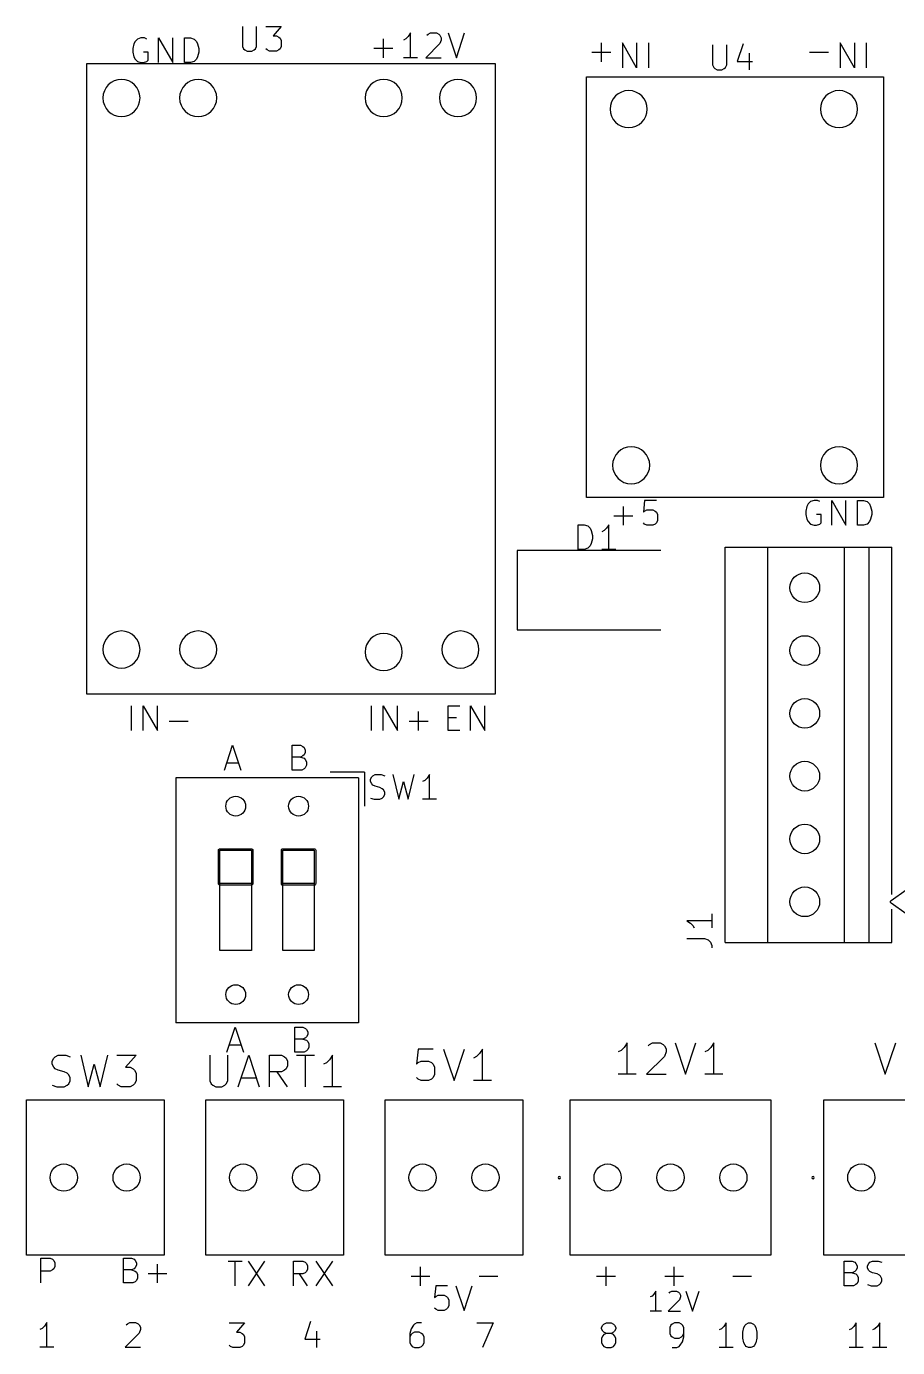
# Model space of a CAD drawing. Extents: x 112 to 236, y -130 to -74.
# Drawn here: x 112.3 to 147.5, y -130.1 to -76.7 of the extents above; entities that cross this region are included whole.
import ezdxf

# ---------------------------------------------------------------- set-up
doc = ezdxf.new("R2010")
doc.units = 0
doc.layers.add('LYELLOW', color=51, linetype='CONTINUOUS')

msp = doc.modelspace()

# ---------------------------------------------------------------- linework, layer by layer
at = {"layer": 'LYELLOW', "linetype": 'CONTINUOUS'}
for p, q in [((120.988095, -76.707419), (120.988095, -77.516942)), ((121.559523, -77.516942), (121.559523, -76.707419)), ((121.940476, -76.707419), (122.559523, -76.707419)), ((122.559523, -76.707419), (122.22619, -77.088371)), ((116.603884, -77.410514), (116.556265, -77.60099)), ((116.651503, -77.315276), (116.603884, -77.410514)), ((116.746741, -77.220038), (116.651503, -77.315276)), ((116.889598, -77.172419), (116.746741, -77.220038)), ((117.032455, -77.172419), (116.889598, -77.172419)), ((117.127693, -77.220038), (117.032455, -77.172419)), ((117.603884, -78.172419), (117.603884, -77.172419)), ((117.603884, -77.172419), (118.175312, -78.172419)), ((118.175312, -78.172419), (118.175312, -77.172419)), ((118.651503, -78.172419), (118.651503, -77.172419)), ((118.651503, -77.172419), (118.889598, -77.172419)), ((118.889598, -77.172419), (119.032455, -77.220038)), ((119.032455, -77.220038), (119.127693, -77.315276)), ((119.127693, -77.315276), (119.175312, -77.410514)), ((119.175312, -77.410514), (119.222931, -77.60099)), ((122.22619, -77.088371), (122.369047, -77.088371)), ((122.369047, -77.088371), (122.464285, -77.13599)), ((122.464285, -77.13599), (122.511904, -77.183609)), ((122.511904, -77.183609), (122.559523, -77.278847)), ((122.559523, -77.278847), (122.559523, -77.516942)), ((126.684836, -77.972419), (126.684836, -77.210514)), ((127.589598, -77.210514), (127.49436, -77.258133)), ((127.684836, -77.115276), (127.589598, -77.210514)), ((127.780074, -76.972419), (127.684836, -77.115276)), ((127.780074, -77.972419), (127.780074, -76.972419)), ((128.97055, -77.40099), (128.399122, -77.972419)), ((128.446741, -77.067657), (128.49436, -77.020038)), ((128.49436, -77.020038), (128.589598, -76.972419)), ((128.589598, -76.972419), (128.827693, -76.972419)), ((128.827693, -76.972419), (128.922931, -77.020038)), ((128.922931, -77.020038), (128.97055, -77.067657)), ((128.97055, -77.067657), (129.018169, -77.162895)), ((129.018169, -77.258133), (128.97055, -77.40099)), ((129.018169, -77.162895), (129.018169, -77.258133)), ((129.303884, -76.972419), (129.637217, -77.972419)), ((129.637217, -77.972419), (129.97055, -76.972419)), ((135.491353, -77.377579), (135.491353, -78.139484)), ((136.919924, -78.377579), (136.348496, -77.377579)), ((136.348496, -77.377579), (136.348496, -78.377579)), ((136.919924, -77.377579), (136.919924, -78.377579)), ((137.396114, -77.377579), (137.396114, -78.377579)), ((141.22619, -77.4098), (140.988095, -78.124085)), ((145.719925, -78.37758), (145.148497, -77.37758)), ((145.148497, -77.37758), (145.148497, -78.37758)), ((145.719925, -77.37758), (145.719925, -78.37758)), ((146.196115, -77.37758), (146.196115, -78.37758)), ((116.556265, -77.60099), (116.556265, -77.743847)), ((116.556265, -77.743847), (116.603884, -77.934323)), ((116.603884, -77.934323), (116.651503, -78.029561)), ((117.175312, -77.743847), (116.984836, -77.743847)), ((117.175312, -78.07718), (117.175312, -77.743847)), ((119.175312, -77.934323), (119.127693, -78.029561)), ((119.222931, -77.743847), (119.175312, -77.934323)), ((119.222931, -77.60099), (119.222931, -77.743847)), ((120.988095, -77.516942), (121.035714, -77.61218)), ((121.035714, -77.61218), (121.083333, -77.6598)), ((121.083333, -77.6598), (121.178571, -77.707419)), ((121.178571, -77.707419), (121.369047, -77.707419)), ((121.369047, -77.707419), (121.464285, -77.6598)), ((121.464285, -77.6598), (121.511904, -77.61218)), ((121.511904, -77.61218), (121.559523, -77.516942)), ((121.988095, -77.6598), (121.940476, -77.61218)), ((122.083333, -77.707419), (121.988095, -77.6598)), ((122.369047, -77.707419), (122.083333, -77.707419)), ((122.464285, -77.6598), (122.369047, -77.707419)), ((122.511904, -77.61218), (122.464285, -77.6598)), ((122.559523, -77.516942), (122.511904, -77.61218)), ((126.303884, -77.591466), (127.065789, -77.591466)), ((128.065788, -77.972419), (127.49436, -77.972419)), ((128.399122, -77.972419), (129.018169, -77.972419)), ((135.872305, -77.758532), (135.110401, -77.758532)), ((139.988095, -77.457419), (139.988095, -78.266942)), ((140.559523, -78.266942), (140.559523, -77.457419)), ((141.464285, -77.790752), (141.464285, -78.457419)), ((144.672306, -77.758533), (143.910402, -77.758533)), ((114.7, -78.2), (131.2, -78.2)), ((114.7, -103.7), (114.7, -78.2)), ((114.7, -78.2), (131.2, -78.2)), ((114.7, -103.7), (114.7, -78.2)), ((116.651503, -78.029561), (116.746741, -78.1248)), ((116.746741, -78.1248), (116.889598, -78.172419)), ((116.889598, -78.172419), (116.984836, -78.172419)), ((116.984836, -78.172419), (117.127693, -78.1248)), ((117.127693, -78.1248), (117.175312, -78.07718)), ((118.889598, -78.172419), (118.651503, -78.172419)), ((119.032455, -78.1248), (118.889598, -78.172419)), ((119.127693, -78.029561), (119.032455, -78.1248)), ((131.2, -78.2), (131.2, -103.7)), ((131.2, -78.2), (131.2, -103.7)), ((139.988095, -78.266942), (140.035714, -78.36218)), ((140.035714, -78.36218), (140.083333, -78.4098)), ((140.083333, -78.4098), (140.178571, -78.457419)), ((140.178571, -78.457419), (140.369047, -78.457419)), ((140.369047, -78.457419), (140.464285, -78.4098)), ((140.464285, -78.4098), (140.511904, -78.36218)), ((140.511904, -78.36218), (140.559523, -78.266942)), ((140.988095, -78.124085), (141.607142, -78.124085)), ((134.899998, -95.749999), (134.900002, -78.750002)), ((134.900002, -78.750002), (146.9, -78.75)), ((146.9, -78.75), (146.9, -95.75)), ((146.9, -95.75), (134.899998, -95.749999)), ((136.384836, -96.872419), (136.384836, -96.110514)), ((137.241979, -95.872419), (137.19436, -96.348609)), ((137.718169, -95.872419), (137.241979, -95.872419)), ((143.803884, -96.110514), (143.756265, -96.30099)), ((143.851503, -96.015276), (143.803884, -96.110514)), ((143.946741, -95.920038), (143.851503, -96.015276)), ((144.089598, -95.872419), (143.946741, -95.920038)), ((144.232455, -95.872419), (144.089598, -95.872419)), ((144.327693, -95.920038), (144.232455, -95.872419)), ((144.803884, -96.872419), (144.803884, -95.872419)), ((144.803884, -95.872419), (145.375312, -96.872419)), ((145.375312, -96.872419), (145.375312, -95.872419)), ((145.851503, -96.872419), (145.851503, -95.872419)), ((145.851503, -95.872419), (146.089598, -95.872419)), ((146.089598, -95.872419), (146.232455, -95.920038)), ((146.232455, -95.920038), (146.327693, -96.015276)), ((146.327693, -96.015276), (146.375312, -96.110514)), ((146.375312, -96.110514), (146.422931, -96.30099)), ((136.003884, -96.491466), (136.765789, -96.491466)), ((137.19436, -96.348609), (137.241979, -96.30099)), ((137.241979, -96.30099), (137.337217, -96.253371)), ((137.337217, -96.253371), (137.575312, -96.253371)), ((137.575312, -96.253371), (137.67055, -96.30099)), ((137.67055, -96.30099), (137.718169, -96.348609)), ((137.718169, -96.348609), (137.765788, -96.443847)), ((137.765788, -96.443847), (137.765788, -96.681942)), ((143.756265, -96.30099), (143.756265, -96.443847)), ((143.756265, -96.443847), (143.803884, -96.634323)), ((143.803884, -96.634323), (143.851503, -96.729561)), ((144.375312, -96.443847), (144.184836, -96.443847)), ((144.375312, -96.77718), (144.375312, -96.443847)), ((146.375312, -96.634323), (146.327693, -96.729561)), ((146.422931, -96.443847), (146.375312, -96.634323)), ((146.422931, -96.30099), (146.422931, -96.443847)), ((134.561905, -97.854819), (134.561905, -96.854819)), ((134.561905, -96.854819), (134.8, -96.854819)), ((134.8, -96.854819), (134.942857, -96.902438)), ((134.942857, -96.902438), (135.038095, -96.997676)), ((135.038095, -96.997676), (135.085714, -97.092914)), ((135.085714, -97.092914), (135.133333, -97.28339)), ((135.609524, -97.092914), (135.514286, -97.140533)), ((135.704762, -96.997676), (135.609524, -97.092914)), ((135.8, -96.854819), (135.704762, -96.997676)), ((135.8, -97.854819), (135.8, -96.854819)), ((137.241979, -96.8248), (137.19436, -96.77718)), ((137.337217, -96.872419), (137.241979, -96.8248)), ((137.575312, -96.872419), (137.337217, -96.872419)), ((137.67055, -96.8248), (137.575312, -96.872419)), ((137.718169, -96.77718), (137.67055, -96.8248)), ((137.765788, -96.681942), (137.718169, -96.77718)), ((143.851503, -96.729561), (143.946741, -96.8248)), ((143.946741, -96.8248), (144.089598, -96.872419)), ((144.089598, -96.872419), (144.184836, -96.872419)), ((144.184836, -96.872419), (144.327693, -96.8248)), ((144.327693, -96.8248), (144.375312, -96.77718)), ((146.089598, -96.872419), (145.851503, -96.872419)), ((146.232455, -96.8248), (146.089598, -96.872419)), ((146.327693, -96.729561), (146.232455, -96.8248)), ((135.038095, -97.711961), (134.942857, -97.8072)), ((135.085714, -97.616723), (135.038095, -97.711961)), ((135.133333, -97.426247), (135.085714, -97.616723)), ((135.133333, -97.28339), (135.133333, -97.426247)), ((132.09, -97.89), (132.09, -101.11)), ((137.9, -97.89), (132.09, -97.89)), ((134.8, -97.854819), (134.561905, -97.854819)), ((134.942857, -97.8072), (134.8, -97.854819)), ((136.085714, -97.854819), (135.514286, -97.854819)), ((140.497496, -113.739997), (140.497498, -97.759998)), ((140.497498, -97.759998), (147.237496, -97.760001)), ((142.217494, -113.740002), (142.217497, -97.759999)), ((145.317499, -113.739997), (145.317496, -97.759997)), ((146.317498, -113.739996), (146.317499, -97.759998)), ((147.237498, -111.799999), (147.237496, -97.760001)), ((132.09, -101.11), (137.9, -101.11)), ((131.2, -103.7), (114.7, -103.7)), ((131.2, -103.7), (114.7, -103.7)), ((116.503884, -105.172419), (116.503884, -104.172419)), ((116.980074, -105.172419), (116.980074, -104.172419)), ((116.980074, -104.172419), (117.551502, -105.172419)), ((117.551502, -105.172419), (117.551502, -104.172419)), ((126.203884, -105.172419), (126.203884, -104.172419)), ((126.680074, -105.172419), (126.680074, -104.172419)), ((126.680074, -104.172419), (127.251502, -105.172419)), ((127.251502, -105.172419), (127.251502, -104.172419)), ((128.108645, -105.172419), (128.108645, -104.410514)), ((129.303884, -105.172419), (129.303884, -104.172419)), ((129.303884, -104.172419), (129.780074, -104.172419)), ((129.303884, -104.648609), (129.637217, -104.648609)), ((130.208646, -105.172419), (130.208646, -104.172419)), ((130.208646, -104.172419), (130.780074, -105.172419)), ((130.780074, -105.172419), (130.780074, -104.172419)), ((118.027693, -104.791466), (118.789598, -104.791466)), ((127.727693, -104.791466), (128.489598, -104.791466)), ((129.780074, -105.172419), (129.303884, -105.172419)), ((120.261027, -106.772419), (120.59436, -105.772419)), ((120.59436, -105.772419), (120.927693, -106.772419)), ((123.003884, -106.772419), (123.003884, -105.772419)), ((123.003884, -105.772419), (123.337217, -105.772419)), ((123.337217, -106.248609), (123.003884, -106.248609)), ((123.337217, -105.772419), (123.432455, -105.820038)), ((123.432455, -106.20099), (123.337217, -106.248609)), ((123.337217, -106.248609), (123.480074, -106.296228)), ((123.432455, -105.820038), (123.480074, -105.867657)), ((123.480074, -106.153371), (123.432455, -106.20099)), ((123.480074, -105.867657), (123.527693, -105.962895)), ((123.527693, -106.058133), (123.480074, -106.153371)), ((123.527693, -105.962895), (123.527693, -106.058133)), ((120.356265, -106.486704), (120.832455, -106.486704)), ((123.384836, -106.772419), (123.003884, -106.772419)), ((123.480074, -106.7248), (123.384836, -106.772419)), ((123.480074, -106.296228), (123.527693, -106.343847)), ((123.527693, -106.67718), (123.480074, -106.7248)), ((123.527693, -106.343847), (123.575312, -106.439085)), ((123.575312, -106.581942), (123.527693, -106.67718)), ((123.575312, -106.439085), (123.575312, -106.581942)), ((125.677502, -107.092497), (118.2975, -107.0925)), ((118.2975, -107.0925), (118.2975, -116.9925)), ((125.9175, -106.8525), (124.534502, -106.852501)), ((125.677502, -107.092497), (125.677497, -116.992502)), ((125.9175, -106.8525), (125.917501, -108.235499)), ((126.166667, -107.145295), (126.214286, -107.050057)), ((126.166667, -107.240533), (126.166667, -107.145295)), ((126.214286, -107.335771), (126.166667, -107.240533)), ((126.214286, -107.050057), (126.261905, -107.002438)), ((126.261905, -107.38339), (126.214286, -107.335771)), ((126.261905, -107.002438), (126.357143, -106.954819)), ((126.357143, -106.954819), (126.595238, -106.954819)), ((126.595238, -106.954819), (126.738095, -107.002438)), ((127.071429, -106.954819), (127.309524, -107.954819)), ((127.309524, -107.954819), (127.5, -107.240533)), ((127.5, -107.240533), (127.690476, -107.954819)), ((127.690476, -107.954819), (127.928572, -106.954819)), ((128.357143, -107.192914), (128.261905, -107.240533)), ((128.452381, -107.097676), (128.357143, -107.192914)), ((128.547619, -106.954819), (128.452381, -107.097676)), ((128.547619, -107.954819), (128.547619, -106.954819)), ((126.357143, -107.431009), (126.261905, -107.38339)), ((126.547619, -107.478628), (126.357143, -107.431009)), ((126.642857, -107.526247), (126.547619, -107.478628)), ((126.690476, -107.573866), (126.642857, -107.526247)), ((126.642857, -107.9072), (126.690476, -107.85958)), ((126.738095, -107.669104), (126.690476, -107.573866)), ((126.690476, -107.85958), (126.738095, -107.764342)), ((126.738095, -107.764342), (126.738095, -107.669104)), ((126.166667, -107.9072), (126.309524, -107.954819)), ((126.309524, -107.954819), (126.547619, -107.954819)), ((126.547619, -107.954819), (126.642857, -107.9072)), ((128.833333, -107.954819), (128.261905, -107.954819)), ((120.0225, -111.365833), (120.022503, -110.012501)), ((120.022503, -110.012501), (120.02707, -109.98954)), ((120.02707, -109.98954), (120.059542, -109.957068)), ((120.059542, -109.957068), (120.082503, -109.952501)), ((120.082503, -109.952501), (121.352499, -109.952504)), ((120.082503, -114.072498), (120.082503, -110.012501)), ((120.082503, -110.012501), (121.352499, -110.012504)), ((121.352499, -109.952504), (121.37546, -109.957071)), ((121.352499, -110.012504), (121.3525, -114.072498)), ((121.37546, -109.957071), (121.407932, -109.989543)), ((121.407932, -109.989543), (121.412499, -110.012504)), ((121.412499, -110.012504), (121.412499, -111.365836)), ((122.5625, -110.0125), (122.567067, -109.989539)), ((122.562501, -111.365833), (122.5625, -110.0125)), ((122.567067, -109.989539), (122.599539, -109.957067)), ((122.599539, -109.957067), (122.6225, -109.9525)), ((122.6225, -109.9525), (123.8925, -109.9525)), ((122.622501, -114.072499), (122.6225, -110.0125)), ((122.6225, -110.0125), (123.8925, -110.0125)), ((123.8925, -109.9525), (123.915461, -109.957067)), ((123.8925, -110.0125), (123.8925, -114.0725)), ((123.915461, -109.957067), (123.947933, -109.989539)), ((123.947933, -109.989539), (123.9525, -110.0125)), ((123.9525, -110.0125), (123.9525, -111.365833)), ((120.027067, -111.388794), (120.0225, -111.365833)), ((120.059539, -111.421266), (120.027067, -111.388794)), ((120.0825, -111.425833), (120.059539, -111.421266)), ((121.352499, -111.365836), (120.0825, -111.365833)), ((121.352499, -111.425836), (120.0825, -111.425833)), ((121.37546, -111.421269), (121.352499, -111.425836)), ((121.407932, -111.388797), (121.37546, -111.421269)), ((121.412499, -111.365836), (121.407932, -111.388797)), ((122.567068, -111.388794), (122.562501, -111.365833)), ((122.59954, -111.421266), (122.567068, -111.388794)), ((122.622501, -111.425833), (122.59954, -111.421266)), ((123.8925, -111.365833), (122.622501, -111.365833)), ((123.8925, -111.425833), (122.622501, -111.425833)), ((123.915461, -111.421266), (123.8925, -111.425833)), ((123.947933, -111.388794), (123.915461, -111.421266)), ((123.9525, -111.365833), (123.947933, -111.388794)), ((147.202397, -112.051337), (147.812396, -111.611337)), ((147.179107, -112.086193), (147.18487, -112.078201)), ((147.181342, -112.099998), (147.179107, -112.086193)), ((147.179107, -112.113806), (147.181342, -112.099998)), ((147.184872, -112.121798), (147.179107, -112.113806)), ((147.18487, -112.078201), (147.186446, -112.068473)), ((147.186447, -112.131525), (147.184872, -112.121798)), ((147.186446, -112.068473), (147.202397, -112.051337)), ((147.202397, -112.148661), (147.186447, -112.131525)), ((147.812404, -112.588655), (147.202397, -112.148661)), ((139.954819, -112.583333), (139.954819, -113.154761)), ((147.237497, -113.739999), (147.237496, -112.399998)), ((139.954819, -112.869047), (138.954819, -112.869047)), ((138.954819, -112.869047), (139.097676, -112.964285)), ((139.097676, -112.964285), (139.192914, -113.059523)), ((139.192914, -113.059523), (139.240533, -113.154761)), ((138.954819, -113.583333), (139.669104, -113.583333)), ((139.669104, -113.583333), (139.811961, -113.630952)), ((139.811961, -113.630952), (139.9072, -113.72619)), ((139.9072, -113.72619), (139.954819, -113.869047)), ((140.497496, -113.739997), (147.237497, -113.739999)), ((121.3525, -114.072498), (120.082503, -114.072498)), ((123.8925, -114.0725), (122.622501, -114.072499)), ((139.954819, -113.869047), (139.954819, -113.964285)), ((125.677497, -116.992502), (118.2975, -116.9925)), ((120.361027, -118.172419), (120.69436, -117.172419)), ((120.69436, -117.172419), (121.027693, -118.172419)), ((123.103884, -118.172419), (123.103884, -117.172419)), ((123.103884, -117.172419), (123.437217, -117.172419)), ((123.437217, -117.172419), (123.532455, -117.220038)), ((123.532455, -117.220038), (123.580074, -117.267657)), ((123.580074, -117.267657), (123.627693, -117.362895)), ((123.627693, -117.458133), (123.580074, -117.553371)), ((123.627693, -117.362895), (123.627693, -117.458133)), ((120.456265, -117.886704), (120.932455, -117.886704)), ((123.437217, -117.648609), (123.103884, -117.648609)), ((123.532455, -117.60099), (123.437217, -117.648609)), ((123.437217, -117.648609), (123.580074, -117.696228)), ((123.580074, -117.553371), (123.532455, -117.60099)), ((123.580074, -117.696228), (123.627693, -117.743847)), ((123.627693, -117.743847), (123.675312, -117.839085)), ((123.675312, -117.981942), (123.627693, -118.07718)), ((123.675312, -117.839085), (123.675312, -117.981942)), ((136.415238, -117.985746), (136.294286, -118.106699)), ((136.53619, -117.804318), (136.415238, -117.985746)), ((136.53619, -119.074318), (136.53619, -117.804318)), ((137.382857, -117.92527), (137.443333, -117.864794)), ((137.443333, -117.864794), (137.564286, -117.804318)), ((137.564286, -117.804318), (137.866667, -117.804318)), ((137.866667, -117.804318), (137.987619, -117.864794)), ((137.987619, -117.864794), (138.048095, -117.92527)), ((138.048095, -117.92527), (138.108572, -118.046222)), ((138.108572, -118.046222), (138.108572, -118.167175)), ((138.471429, -117.804318), (138.894762, -119.074318)), ((138.894762, -119.074318), (139.318096, -117.804318)), ((139.922857, -117.985746), (139.801905, -118.106699)), ((140.043809, -117.804318), (139.922857, -117.985746)), ((140.043809, -119.074318), (140.043809, -117.804318)), ((146.544286, -117.804318), (146.967619, -119.074318)), ((146.967619, -119.074318), (147.390953, -117.804318)), ((113.306666, -118.546222), (113.367142, -118.42527)), ((113.306666, -118.667175), (113.306666, -118.546222)), ((113.367142, -118.42527), (113.427619, -118.364794)), ((113.427619, -118.364794), (113.548571, -118.304318)), ((113.548571, -118.304318), (113.850952, -118.304318)), ((113.850952, -118.304318), (114.032381, -118.364794)), ((114.455714, -118.304318), (114.758095, -119.574318)), ((115.241905, -119.574318), (115.544286, -118.304318)), ((115.907143, -118.304318), (116.693334, -118.304318)), ((116.693334, -118.304318), (116.27, -118.788127)), ((119.669285, -118.304318), (119.669285, -119.332413)), ((120.395, -119.332413), (120.395, -118.304318)), ((120.818333, -119.574318), (121.241666, -118.304318)), ((121.241666, -118.304318), (121.665, -119.574318)), ((122.088332, -119.574318), (122.088332, -118.304318)), ((122.088332, -118.304318), (122.572142, -118.304318)), ((122.572142, -118.304318), (122.693094, -118.364794)), ((122.693094, -118.364794), (122.753571, -118.42527)), ((122.753571, -118.42527), (122.814047, -118.546222)), ((122.814047, -118.546222), (122.814047, -118.727651)), ((123.484836, -118.172419), (123.103884, -118.172419)), ((123.176904, -118.304318), (123.902618, -118.304318)), ((123.580074, -118.1248), (123.484836, -118.172419)), ((123.539761, -119.574318), (123.539761, -118.304318)), ((123.627693, -118.07718), (123.580074, -118.1248)), ((124.50738, -118.485746), (124.386428, -118.606699)), ((124.628332, -118.304318), (124.50738, -118.485746)), ((124.628332, -119.574318), (124.628332, -118.304318)), ((128.088571, -118.054318), (128.028095, -118.65908)), ((128.693333, -118.054318), (128.088571, -118.054318)), ((128.088571, -118.598603), (128.209524, -118.538127)), ((128.209524, -118.538127), (128.511905, -118.538127)), ((128.511905, -118.538127), (128.632857, -118.598603)), ((129.116667, -118.054318), (129.54, -119.324318)), ((129.54, -119.324318), (129.963334, -118.054318)), ((130.447143, -118.356699), (130.32619, -118.417175)), ((130.568095, -118.235746), (130.447143, -118.356699)), ((130.689047, -118.054318), (130.568095, -118.235746)), ((130.689047, -119.324318), (130.689047, -118.054318)), ((136.294286, -118.106699), (136.173333, -118.167175)), ((138.048095, -118.348603), (137.322381, -119.074318)), ((138.108572, -118.167175), (138.048095, -118.348603)), ((139.801905, -118.106699), (139.680952, -118.167175)), ((113.367142, -118.788127), (113.306666, -118.667175)), ((113.427619, -118.848603), (113.367142, -118.788127)), ((113.548571, -118.90908), (113.427619, -118.848603)), ((113.790476, -118.969556), (113.548571, -118.90908)), ((113.911428, -119.030032), (113.790476, -118.969556)), ((113.971904, -119.090508), (113.911428, -119.030032)), ((114.032381, -119.211461), (113.971904, -119.090508)), ((114.758095, -119.574318), (115, -118.667175)), ((115, -118.667175), (115.241905, -119.574318)), ((116.27, -118.788127), (116.451429, -118.788127)), ((116.451429, -118.788127), (116.572381, -118.848603)), ((116.572381, -118.848603), (116.632857, -118.90908)), ((116.632857, -118.90908), (116.693334, -119.030032)), ((116.693334, -119.030032), (116.693334, -119.332413)), ((122.572142, -118.969556), (122.088332, -118.969556)), ((122.814047, -119.574318), (122.390713, -118.969556)), ((122.693094, -118.90908), (122.572142, -118.969556)), ((122.753571, -118.848603), (122.693094, -118.90908)), ((122.814047, -118.727651), (122.753571, -118.848603)), ((124.386428, -118.606699), (124.265475, -118.667175)), ((128.028095, -118.65908), (128.088571, -118.598603)), ((128.632857, -118.598603), (128.693333, -118.65908)), ((128.693333, -118.65908), (128.75381, -118.780032)), ((128.75381, -119.082413), (128.693333, -119.203365)), ((128.75381, -118.780032), (128.75381, -119.082413)), ((136.899048, -119.074318), (136.173333, -119.074318)), ((137.322381, -119.074318), (138.108572, -119.074318)), ((140.406667, -119.074318), (139.680952, -119.074318)), ((113.306666, -119.513842), (113.488095, -119.574318)), ((113.488095, -119.574318), (113.790476, -119.574318)), ((113.790476, -119.574318), (113.911428, -119.513842)), ((113.911428, -119.513842), (113.971904, -119.453365)), ((113.971904, -119.453365), (114.032381, -119.332413)), ((114.032381, -119.332413), (114.032381, -119.211461)), ((115.967619, -119.513842), (115.907143, -119.453365)), ((116.088572, -119.574318), (115.967619, -119.513842)), ((116.451429, -119.574318), (116.088572, -119.574318)), ((116.572381, -119.513842), (116.451429, -119.574318)), ((116.632857, -119.453365), (116.572381, -119.513842)), ((116.693334, -119.332413), (116.632857, -119.453365)), ((119.669285, -119.332413), (119.729762, -119.453365)), ((119.729762, -119.453365), (119.790238, -119.513842)), ((119.790238, -119.513842), (119.91119, -119.574318)), ((119.91119, -119.574318), (120.153095, -119.574318)), ((120.153095, -119.574318), (120.274047, -119.513842)), ((120.274047, -119.513842), (120.334524, -119.453365)), ((120.334524, -119.453365), (120.395, -119.332413)), ((120.939285, -119.211461), (121.544047, -119.211461)), ((124.99119, -119.574318), (124.265475, -119.574318)), ((128.088571, -119.263842), (128.028095, -119.203365)), ((128.209524, -119.324318), (128.088571, -119.263842)), ((128.511905, -119.324318), (128.209524, -119.324318)), ((128.632857, -119.263842), (128.511905, -119.324318)), ((128.693333, -119.203365), (128.632857, -119.263842)), ((131.051905, -119.324318), (130.32619, -119.324318)), ((112.26, -120.11), (117.82, -120.11)), ((112.26, -126.38), (112.26, -120.11)), ((117.82, -120.11), (117.82, -126.38)), ((119.51, -120.11), (125.07, -120.11)), ((119.51, -126.38), (119.51, -120.11)), ((125.07, -120.11), (125.07, -126.38)), ((126.76, -120.11), (132.32, -120.11)), ((126.76, -126.38), (126.76, -120.11)), ((132.32, -120.11), (132.32, -126.38)), ((134.24, -120.11), (142.34, -120.11)), ((134.24, -126.38), (134.24, -120.11)), ((142.34, -120.11), (142.34, -126.38)), ((144.49, -120.11), (152.59, -120.11)), ((144.49, -126.38), (144.49, -120.11)), ((117.82, -126.38), (112.26, -126.38)), ((112.842884, -127.505419), (112.842884, -126.505419)), ((112.842884, -126.505419), (113.223836, -126.505419)), ((113.223836, -126.505419), (113.319074, -126.553038)), ((113.319074, -126.553038), (113.366693, -126.600657)), ((116.178884, -127.505419), (116.178884, -126.505419)), ((116.178884, -126.505419), (116.512217, -126.505419)), ((116.512217, -126.505419), (116.607455, -126.553038)), ((116.607455, -126.553038), (116.655074, -126.600657)), ((125.07, -126.38), (119.51, -126.38)), ((132.32, -126.38), (126.76, -126.38)), ((142.34, -126.38), (134.24, -126.38)), ((152.59, -126.38), (144.49, -126.38)), ((113.223836, -127.029228), (112.842884, -127.029228)), ((113.319074, -126.981609), (113.223836, -127.029228)), ((113.366693, -126.93399), (113.319074, -126.981609)), ((113.366693, -126.600657), (113.414312, -126.695895)), ((113.414312, -126.838752), (113.366693, -126.93399)), ((113.414312, -126.695895), (113.414312, -126.838752)), ((116.512217, -126.981609), (116.178884, -126.981609)), ((116.607455, -126.93399), (116.512217, -126.981609)), ((116.512217, -126.981609), (116.655074, -127.029228)), ((116.655074, -126.886371), (116.607455, -126.93399)), ((116.655074, -126.600657), (116.702693, -126.695895)), ((116.702693, -126.791133), (116.655074, -126.886371)), ((116.655074, -127.029228), (116.702693, -127.076847)), ((116.702693, -126.695895), (116.702693, -126.791133)), ((116.702693, -127.076847), (116.750312, -127.172085)), ((117.178884, -127.124466), (117.940789, -127.124466)), ((117.559836, -127.505419), (117.559836, -126.743514)), ((120.411027, -126.622419), (120.982455, -126.622419)), ((120.696741, -127.622419), (120.696741, -126.622419)), ((121.220551, -126.622419), (121.887217, -127.622419)), ((121.887217, -126.622419), (121.220551, -127.622419)), ((123.053884, -127.622419), (123.053884, -126.622419)), ((123.053884, -126.622419), (123.434836, -126.622419)), ((123.434836, -126.622419), (123.530074, -126.670038)), ((123.530074, -127.098609), (123.434836, -127.146228)), ((123.530074, -126.670038), (123.577693, -126.717657)), ((123.577693, -127.05099), (123.530074, -127.098609)), ((123.577693, -126.717657), (123.625312, -126.812895)), ((123.625312, -126.955752), (123.577693, -127.05099)), ((123.625312, -126.812895), (123.625312, -126.955752)), ((123.958646, -126.622419), (124.625312, -127.622419)), ((124.625312, -126.622419), (123.958646, -127.622419)), ((128.184836, -127.622419), (128.184836, -126.860514)), ((135.684836, -127.622419), (135.684836, -126.860514)), ((138.434836, -127.622419), (138.434836, -126.860514)), ((145.303884, -127.622419), (145.303884, -126.622419)), ((145.303884, -126.622419), (145.637217, -126.622419)), ((145.637217, -127.098609), (145.303884, -127.098609)), ((145.637217, -126.622419), (145.732455, -126.670038)), ((145.732455, -127.05099), (145.637217, -127.098609)), ((145.637217, -127.098609), (145.780074, -127.146228)), ((145.732455, -126.670038), (145.780074, -126.717657)), ((145.780074, -127.003371), (145.732455, -127.05099)), ((145.780074, -126.717657), (145.827693, -126.812895)), ((145.827693, -126.908133), (145.780074, -127.003371)), ((145.827693, -126.812895), (145.827693, -126.908133)), ((146.256265, -126.812895), (146.303884, -126.717657)), ((146.256265, -126.908133), (146.256265, -126.812895)), ((146.303884, -127.003371), (146.256265, -126.908133)), ((146.303884, -126.717657), (146.351503, -126.670038)), ((146.351503, -127.05099), (146.303884, -127.003371)), ((146.351503, -126.670038), (146.446741, -126.622419)), ((146.446741, -127.098609), (146.351503, -127.05099)), ((146.446741, -126.622419), (146.684836, -126.622419)), ((146.637217, -127.146228), (146.446741, -127.098609)), ((146.684836, -126.622419), (146.827693, -126.670038)), ((116.559836, -127.505419), (116.178884, -127.505419)), ((116.655074, -127.4578), (116.559836, -127.505419)), ((116.702693, -127.41018), (116.655074, -127.4578)), ((116.750312, -127.314942), (116.702693, -127.41018)), ((116.750312, -127.172085), (116.750312, -127.314942)), ((123.434836, -127.146228), (123.053884, -127.146228)), ((123.625312, -127.622419), (123.291979, -127.146228)), ((127.803884, -127.241466), (128.565789, -127.241466)), ((128.803884, -127.622419), (128.756265, -128.098609)), ((129.280074, -127.622419), (128.803884, -127.622419)), ((129.613408, -127.622419), (129.946741, -128.622419)), ((129.946741, -128.622419), (130.280074, -127.622419)), ((130.553884, -127.241466), (131.315789, -127.241466)), ((135.303884, -127.241466), (136.065789, -127.241466)), ((138.053884, -127.241466), (138.815789, -127.241466)), ((140.803884, -127.241466), (141.565789, -127.241466)), ((145.684836, -127.622419), (145.303884, -127.622419)), ((145.780074, -127.5748), (145.684836, -127.622419)), ((145.780074, -127.146228), (145.827693, -127.193847)), ((145.827693, -127.52718), (145.780074, -127.5748)), ((145.827693, -127.193847), (145.875312, -127.289085)), ((145.875312, -127.431942), (145.827693, -127.52718)), ((145.875312, -127.289085), (145.875312, -127.431942)), ((146.256265, -127.5748), (146.399122, -127.622419)), ((146.399122, -127.622419), (146.637217, -127.622419)), ((146.732455, -127.193847), (146.637217, -127.146228)), ((146.637217, -127.622419), (146.732455, -127.5748)), ((146.780074, -127.241466), (146.732455, -127.193847)), ((146.732455, -127.5748), (146.780074, -127.52718)), ((146.827693, -127.336704), (146.780074, -127.241466)), ((146.780074, -127.52718), (146.827693, -127.431942)), ((146.827693, -127.431942), (146.827693, -127.336704)), ((128.756265, -128.098609), (128.803884, -128.05099)), ((128.803884, -128.05099), (128.899122, -128.003371)), ((128.899122, -128.003371), (129.137217, -128.003371)), ((129.137217, -128.003371), (129.232455, -128.05099)), ((129.232455, -128.05099), (129.280074, -128.098609)), ((129.280074, -128.098609), (129.327693, -128.193847)), ((129.327693, -128.193847), (129.327693, -128.431942)), ((137.54436, -128.037371), (137.468169, -128.075466)), ((137.62055, -127.96118), (137.54436, -128.037371)), ((137.696741, -127.846895), (137.62055, -127.96118)), ((137.696741, -128.646895), (137.696741, -127.846895)), ((138.649122, -128.189752), (138.191979, -128.646895)), ((138.230074, -127.923085), (138.26817, -127.88499)), ((138.26817, -127.88499), (138.34436, -127.846895)), ((138.34436, -127.846895), (138.534836, -127.846895)), ((138.534836, -127.846895), (138.611027, -127.88499)), ((138.611027, -127.88499), (138.649122, -127.923085)), ((138.649122, -127.923085), (138.687217, -127.999276)), ((138.687217, -128.075466), (138.649122, -128.189752)), ((138.687217, -127.999276), (138.687217, -128.075466)), ((138.915789, -127.846895), (139.182456, -128.646895)), ((139.182456, -128.646895), (139.449122, -127.846895)), ((128.803884, -128.5748), (128.756265, -128.52718)), ((128.899122, -128.622419), (128.803884, -128.5748)), ((129.137217, -128.622419), (128.899122, -128.622419)), ((129.232455, -128.5748), (129.137217, -128.622419)), ((129.280074, -128.52718), (129.232455, -128.5748)), ((129.327693, -128.431942), (129.280074, -128.52718)), ((137.925312, -128.646895), (137.468169, -128.646895)), ((138.191979, -128.646895), (138.687217, -128.646895)), ((112.985741, -129.252276), (112.890503, -129.347514)), ((113.080979, -129.109419), (112.985741, -129.252276)), ((113.080979, -130.109419), (113.080979, -129.109419)), ((116.293265, -129.204657), (116.340884, -129.157038)), ((116.340884, -129.157038), (116.436122, -129.109419)), ((116.436122, -129.109419), (116.674217, -129.109419)), ((116.674217, -129.109419), (116.769455, -129.157038)), ((116.769455, -129.157038), (116.817074, -129.204657)), ((116.817074, -129.204657), (116.864693, -129.299895)), ((120.458646, -129.122419), (121.077693, -129.122419)), ((121.077693, -129.122419), (120.74436, -129.503371)), ((123.74436, -129.0748), (123.506265, -129.789085)), ((127.899122, -129.217657), (127.803884, -129.360514)), ((127.946741, -129.170038), (127.899122, -129.217657)), ((128.041979, -129.122419), (127.946741, -129.170038)), ((128.232455, -129.122419), (128.041979, -129.122419)), ((130.458646, -129.122419), (131.125312, -129.122419)), ((131.125312, -129.122419), (130.696741, -130.122419)), ((135.506265, -129.312895), (135.553884, -129.217657)), ((135.553884, -129.217657), (135.601503, -129.170038)), ((135.601503, -129.170038), (135.696741, -129.122419)), ((135.696741, -129.122419), (135.887217, -129.122419)), ((135.887217, -129.122419), (135.982455, -129.170038)), ((135.982455, -129.170038), (136.030074, -129.217657)), ((136.030074, -129.217657), (136.077693, -129.312895)), ((138.303884, -129.217657), (138.256265, -129.312895)), ((138.351503, -129.170038), (138.303884, -129.217657)), ((138.446741, -129.122419), (138.351503, -129.170038)), ((138.637217, -129.122419), (138.446741, -129.122419)), ((138.732455, -129.170038), (138.637217, -129.122419)), ((138.780074, -129.217657), (138.732455, -129.170038)), ((138.827693, -129.312895), (138.780074, -129.217657)), ((140.541979, -129.122419), (140.446741, -129.265276)), ((140.541979, -130.122419), (140.541979, -129.122419)), ((141.256265, -129.312895), (141.303884, -129.217657)), ((141.303884, -129.217657), (141.351503, -129.170038)), ((141.351503, -129.170038), (141.446741, -129.122419)), ((141.446741, -129.122419), (141.541979, -129.122419)), ((141.541979, -129.122419), (141.637217, -129.170038)), ((141.637217, -129.170038), (141.684836, -129.217657)), ((141.684836, -129.217657), (141.732455, -129.312895)), ((145.791979, -129.122419), (145.696741, -129.265276)), ((145.791979, -130.122419), (145.791979, -129.122419)), ((146.74436, -129.122419), (146.649122, -129.265276)), ((146.74436, -130.122419), (146.74436, -129.122419)), ((112.890503, -129.347514), (112.795265, -129.395133)), ((116.817074, -129.53799), (116.245646, -130.109419)), ((116.864693, -129.395133), (116.817074, -129.53799)), ((116.864693, -129.299895), (116.864693, -129.395133)), ((120.74436, -129.503371), (120.887217, -129.503371)), ((120.887217, -129.503371), (120.982455, -129.55099)), ((120.982455, -129.55099), (121.030074, -129.598609)), ((121.030074, -129.598609), (121.077693, -129.693847)), ((121.077693, -129.693847), (121.077693, -129.931942)), ((123.506265, -129.789085), (124.125312, -129.789085)), ((123.982455, -129.455752), (123.982455, -130.122419)), ((127.803884, -129.360514), (127.756265, -129.55099)), ((127.756265, -129.55099), (127.756265, -129.931942)), ((127.803884, -129.598609), (127.756265, -129.693847)), ((127.851503, -129.55099), (127.803884, -129.598609)), ((127.946741, -129.503371), (127.851503, -129.55099)), ((128.137217, -129.503371), (127.946741, -129.503371)), ((128.232455, -129.55099), (128.137217, -129.503371)), ((128.280074, -129.598609), (128.232455, -129.55099)), ((128.327693, -129.693847), (128.280074, -129.598609)), ((128.327693, -129.931942), (128.327693, -129.693847)), ((135.506265, -129.360514), (135.506265, -129.312895)), ((135.553884, -129.455752), (135.506265, -129.360514)), ((135.553884, -129.646228), (135.506265, -129.741466)), ((135.506265, -129.741466), (135.506265, -129.931942)), ((135.601503, -129.503371), (135.553884, -129.455752)), ((135.601503, -129.598609), (135.553884, -129.646228)), ((135.696741, -129.55099), (135.601503, -129.503371)), ((135.696741, -129.55099), (135.601503, -129.598609)), ((135.887217, -129.55099), (135.696741, -129.55099)), ((135.982455, -129.503371), (135.887217, -129.55099)), ((135.982455, -129.598609), (135.887217, -129.55099)), ((136.030074, -129.455752), (135.982455, -129.503371)), ((136.030074, -129.646228), (135.982455, -129.598609)), ((136.077693, -129.360514), (136.030074, -129.455752)), ((136.077693, -129.741466), (136.030074, -129.646228)), ((136.077693, -129.312895), (136.077693, -129.360514)), ((136.077693, -129.931942), (136.077693, -129.741466)), ((138.256265, -129.312895), (138.256265, -129.55099)), ((138.256265, -129.55099), (138.303884, -129.646228)), ((138.303884, -129.646228), (138.351503, -129.693847)), ((138.351503, -129.693847), (138.446741, -129.741466)), ((138.446741, -129.741466), (138.637217, -129.741466)), ((138.637217, -129.741466), (138.732455, -129.693847)), ((138.732455, -129.693847), (138.780074, -129.646228)), ((138.780074, -129.646228), (138.827693, -129.55099)), ((138.780074, -129.884323), (138.827693, -129.693847)), ((138.827693, -129.693847), (138.827693, -129.312895)), ((140.351503, -129.360514), (140.256265, -129.408133)), ((140.446741, -129.265276), (140.351503, -129.360514)), ((141.208646, -129.503371), (141.256265, -129.312895)), ((141.208646, -129.741466), (141.208646, -129.503371)), ((141.256265, -129.931942), (141.208646, -129.741466)), ((141.732455, -129.312895), (141.780074, -129.503371)), ((141.780074, -129.741466), (141.732455, -129.931942)), ((141.780074, -129.503371), (141.780074, -129.741466)), ((145.601503, -129.360514), (145.506265, -129.408133)), ((145.696741, -129.265276), (145.601503, -129.360514)), ((146.553884, -129.360514), (146.458646, -129.408133)), ((146.649122, -129.265276), (146.553884, -129.360514)), ((113.366693, -130.109419), (112.795265, -130.109419)), ((116.245646, -130.109419), (116.864693, -130.109419)), ((120.506265, -130.0748), (120.458646, -130.02718)), ((120.601503, -130.122419), (120.506265, -130.0748)), ((120.887217, -130.122419), (120.601503, -130.122419)), ((120.982455, -130.0748), (120.887217, -130.122419)), ((121.030074, -130.02718), (120.982455, -130.0748)), ((121.077693, -129.931942), (121.030074, -130.02718)), ((127.756265, -129.931942), (127.803884, -130.02718)), ((127.803884, -130.02718), (127.851503, -130.0748)), ((127.851503, -130.0748), (127.946741, -130.122419)), ((127.946741, -130.122419), (128.137217, -130.122419)), ((128.137217, -130.122419), (128.232455, -130.0748)), ((128.232455, -130.0748), (128.280074, -130.02718)), ((128.280074, -130.02718), (128.327693, -129.931942)), ((135.506265, -129.931942), (135.553884, -130.02718)), ((135.553884, -130.02718), (135.601503, -130.0748)), ((135.601503, -130.0748), (135.696741, -130.122419)), ((135.696741, -130.122419), (135.887217, -130.122419)), ((135.887217, -130.122419), (135.982455, -130.0748)), ((135.982455, -130.0748), (136.030074, -130.02718)), ((136.030074, -130.02718), (136.077693, -129.931942)), ((138.351503, -130.122419), (138.541979, -130.122419)), ((138.541979, -130.122419), (138.637217, -130.0748)), ((138.637217, -130.0748), (138.684836, -130.02718)), ((138.684836, -130.02718), (138.780074, -129.884323)), ((140.827693, -130.122419), (140.256265, -130.122419)), ((141.303884, -130.02718), (141.256265, -129.931942)), ((141.351503, -130.0748), (141.303884, -130.02718)), ((141.446741, -130.122419), (141.351503, -130.0748)), ((141.541979, -130.122419), (141.446741, -130.122419)), ((141.637217, -130.0748), (141.541979, -130.122419)), ((141.684836, -130.02718), (141.637217, -130.0748)), ((141.732455, -129.931942), (141.684836, -130.02718)), ((146.077693, -130.122419), (145.506265, -130.122419)), ((147.030074, -130.122419), (146.458646, -130.122419))]:
    msp.add_line(p, q, dxfattribs=at)
at = {"layer": 'LYELLOW'}
for centre, radius in [((143.717492, -99.399998), 0.6), ((143.717498, -101.939999), 0.6), ((143.717497, -104.479999), 0.6), ((143.717492, -107.02), 0.6), ((120.7175, -108.2325), 0.4), ((123.2575, -108.2325), 0.4), ((143.717497, -109.559999), 0.6), ((143.717497, -112.099999), 0.6), ((120.7175, -115.8525), 0.4), ((123.2575, -115.8525), 0.4), ((113.77, -123.25), 0.55), ((116.31, -123.25), 0.55), ((121.02, -123.25), 0.55), ((123.56, -123.25), 0.55), ((128.27, -123.25), 0.55), ((130.81, -123.25), 0.55), ((135.75, -123.25), 0.55), ((138.29, -123.25), 0.55), ((140.83, -123.25), 0.55), ((146, -123.25), 0.55)]:
    msp.add_circle(centre, radius, dxfattribs=at)
for centre, radius, start, end in [((116.1, -79.6), 0.75, 0, 180), ((119.2, -79.6), 0.75, 0, 180), ((126.7, -79.6), 0.75, 0, 180), ((129.7, -79.6), 0.75, 0, 180), ((136.6, -80.05), 0.75, 0, 180), ((145.100002, -80.049998), 0.75, 0, 180), ((116.1, -79.6), 0.75, -180, 0), ((119.2, -79.6), 0.75, -180, 0), ((126.7, -79.6), 0.75, -180, 0), ((129.7, -79.6), 0.75, -180, 0), ((136.6, -80.05), 0.75, 180, 360), ((145.100002, -80.049998), 0.75, 180, 360), ((136.7, -94.45), 0.75, 0, 180), ((145.100001, -94.449998), 0.75, 0, 180), ((136.7, -94.45), 0.75, 180, 360), ((145.100001, -94.449998), 0.75, 180, 360), ((116.1, -101.9), 0.75, 0, 180), ((119.2, -101.9), 0.75, 0, 180), ((126.7, -102), 0.75, 0, 180), ((129.8, -101.9), 0.75, 0, 180), ((116.1, -101.9), 0.75, -180, 0), ((119.2, -101.9), 0.75, -180, 0), ((126.7, -102), 0.75, -180, 0), ((129.8, -101.9), 0.75, -180, 0), ((133.8, -123.25), 0.05, 0, 180), ((133.8, -123.25), 0.05, -180, 0), ((144.05, -123.25), 0.05, 0, 180), ((144.05, -123.25), 0.05, -180, 0)]:
    msp.add_arc(centre, radius, start, end, dxfattribs=at)

doc.saveas('drawing.dxf')
